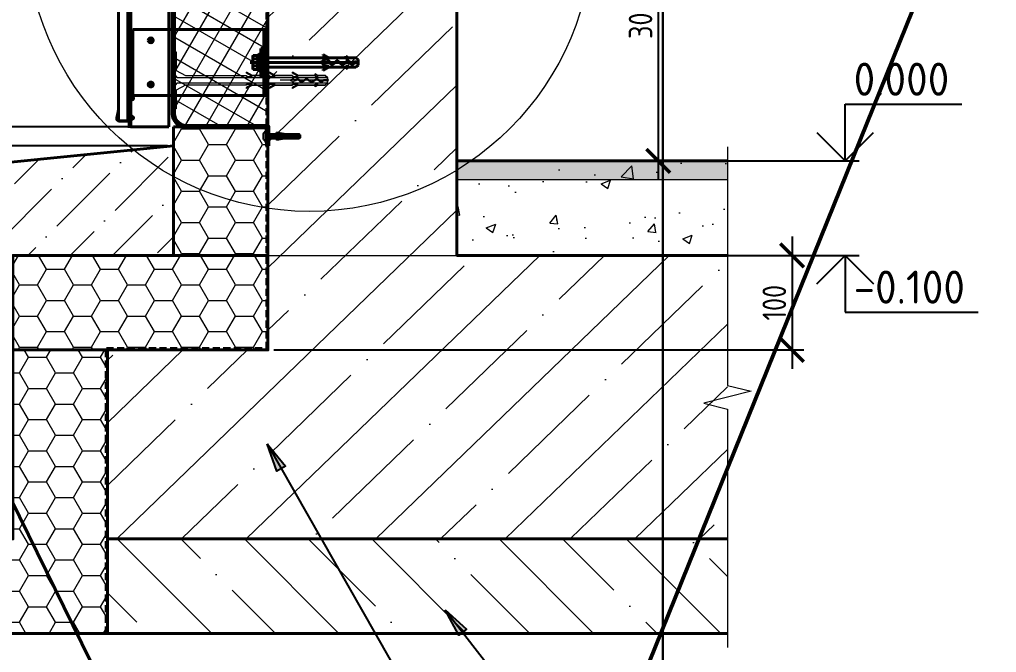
# Model space of a CAD drawing. Header units: millimetres. Extents: x -3689 to 2883575, y -702957 to -604547.
# Drawn here: x 2816196 to 2817230, y -690442 to -689772 of the extents above; entities that cross this region are included whole.
import ezdxf
from ezdxf import colors
from ezdxf.entities.mleader import LeaderData, LeaderLine
from ezdxf.enums import TextEntityAlignment as Align
from ezdxf.math import Vec2, Vec3

# ---------------------------------------------------------------- set-up
doc = ezdxf.new("R2010")
doc.units = ezdxf.units.MM
doc.set_wipeout_variables(frame=1)
doc.header["$PDMODE"] = 35
doc.linetypes.add('DASHED2', pattern=[0.375, 0.25, -0.125])
for name, color, linetype, lineweight in [('_PP_Hatch', 9, 'Continuous', 9), ('_PP_Primary Line Continuous', 3, 'Continuous', 40), ('_Выноска', 7, 'Continuous', 15), ('гидроветрозащита', 10, 'Continuous', 70), ('Гидроизоляция монолита', 30, 'DASHED2', 50), ('Стены сечение', 7, 'Continuous', 40), ('Штрих Бетон неармированный', 7, 'Continuous', 15), ('Штрих Мин. Вата', 40, 'Continuous', 15)]:
    doc.layers.add(name, color=color, linetype=linetype, lineweight=lineweight)
doc.layers.add('S-METL', color=14, linetype='Continuous')
doc.styles.add('GOST 2.304', font='CS_Gost2304.shx')
doc.styles.add('GOST-2.304_Type-B', font='GOST_Common.ttf')
doc.linetypes.add('зигзаг', pattern='A,0.00254,-5.08,[131,ltypeshp.shx,S=5.08,R=0,X=-5.08,Y=0],-10.16,[131,ltypeshp.shx,S=5.08,R=180,X=5.08,Y=0],-5.08', length=20.32254)
doc.dimstyles.new('SPDS', dxfattribs={"dimscale": 100, "dimtxt": 2.5, "dimasz": 2.5, "dimexe": 1.25, "dimexo": 0.625, "dimtad": 1, "dimdec": 0, "dimrnd": 0.001, "dimtxsty": 'GOST 2.304', "dimblk": 'ARCHTICK', "dimblk1": 'ARCHTICK', "dimblk2": 'ARCHTICK', "dimcen": 2.5, "dimdle": 2, "dimadec": 0, "dimazin": 2, "dimtfac": 0.75, "dimtdec": 4, "dimtmove": 1, "dimatfit": 3, "dimfxl": 1, "dimtolj": 1, "dimarcsym": 0})
pattern_1 = [(0, (2783849.205, -712918.921), (28.575, 16.497784), [19.05, -38.1]), (120, (2783849.205, -712918.921), (-28.575, 16.497784), [19.05, -38.1]), (60, (2783849.205, -712918.921), (6e-08, 32.995568), [-38.1, 19.05])]

# ---------------------------------------------------------------- blocks, each defined once
blk = doc.blocks.new('_TagCircle')
at = {"color": 0, "linetype": 'ByBlock', "lineweight": -2, "transparency": 16777216}
blk.add_circle((0, 0), 4, dxfattribs=at)
at = {"color": 0, "transparency": 16777216}
blk.add_attdef('НОМЕРЯРЛЫКА', text='', height=3, dxfattribs=at).set_placement((0, -1.5), align=Align.CENTER)
blk = doc.blocks.new('_Open90')
at = {"color": 0, "linetype": 'ByBlock', "lineweight": -2}
for p, q in [((-0.5, 0.5), (0, 0)), ((0, 0), (-1, 0)), ((0, 0), (-0.5, -0.5))]:
    blk.add_line(p, q, dxfattribs=at)
blk = doc.blocks.new('перфолента')
at = {"layer": '_PP_Primary Line Continuous', "color": 116, "true_color": 0x136734}
for points in [[(-3.3, -10.6), (-1.3, -10.6), (-1.3, 3.4), (-3.3, 3.4), (-3.3, -10.6)], [(-3.3, 3.4), (-1.3, -10.6), (-1.3, 3.4), (-3.3, -10.6)]]:
    blk.add_lwpolyline(points, dxfattribs=at)
blk = doc.blocks.new('шуруп 4х40')
at = {"color": 0}
for p, q in [((-3.2, -2.9), (-3.2, 2.9)), ((-1.1, 5.3), (0, 5.3)), ((0, -5.3), (0, 5.3)), ((0, 1.9), (0.1, 2)), ((0.8, -1.7), (0, 1.1)), ((1.1, -2), (0.1, 2)), ((0.1, 2), (0.4, 1.7)), ((1.4, -1.7), (0.4, 1.7)), ((2.3, 1.7), (0.4, 1.7)), ((2.3, 1.7), (2.5, 2)), ((3.2, -1.7), (2.3, 1.7)), ((3.5, -2), (2.5, 2)), ((2.5, 2), (2.8, 1.7)), ((3.8, -1.7), (2.8, 1.7)), ((2.8, 1.7), (4.7, 1.7)), ((4.7, 1.7), (4.9, 2)), ((5.6, -1.7), (4.7, 1.7)), ((5.9, -2), (4.9, 2)), ((4.9, 2), (5.2, 1.7)), ((6.2, -1.7), (5.2, 1.7)), ((5.2, 1.7), (7.1, 1.7)), ((7.1, 1.7), (7.3, 2)), ((8.1, -1.7), (7.1, 1.7)), ((8.4, -2), (7.3, 2)), ((7.3, 2), (7.7, 1.7)), ((8.6, -1.7), (7.7, 1.7)), ((9.5, 1.7), (7.7, 1.7)), ((9.5, 1.7), (9.8, 2)), ((10.5, -1.7), (9.5, 1.7)), ((10.8, -2), (9.8, 2)), ((9.8, 2), (10.1, 1.7)), ((11.1, -1.7), (10.1, 1.7)), ((12, 1.7), (10.1, 1.7)), ((12, 1.7), (12.2, 2)), ((12.9, -1.7), (12, 1.7)), ((13.2, -2), (12.2, 2)), ((12.2, 2), (12.5, 1.7)), ((13.5, -1.7), (12.5, 1.7)), ((12.5, 1.7), (14.4, 1.7)), ((14.4, 1.7), (14.6, 2)), ((15.3, -1.7), (14.4, 1.7)), ((15.6, -2), (14.6, 2)), ((14.6, 2), (14.9, 1.7)), ((15.9, -1.7), (14.9, 1.7)), ((14.9, 1.7), (16.8, 1.7)), ((16.8, 1.7), (17.1, 2)), ((17.8, -1.7), (16.8, 1.7)), ((18.1, -2), (17.1, 2)), ((17.1, 2), (17.4, 1.7)), ((18.3, -1.7), (17.4, 1.7)), ((19.2, 1.7), (17.4, 1.7)), ((19.2, 1.7), (19.5, 2)), ((20.2, -1.7), (19.2, 1.7)), ((20.5, -2), (19.5, 2)), ((19.5, 2), (19.8, 1.7)), ((20.7, -1.7), (19.8, 1.7)), ((21.6, 1.7), (19.8, 1.7)), ((21.6, 1.7), (21.9, 2)), ((22.6, -1.7), (21.6, 1.7)), ((22.9, -2), (21.9, 2)), ((21.9, 2), (22.2, 1.7)), ((23.2, -1.7), (22.2, 1.7)), ((24, 1.7), (22.2, 1.7)), ((24, 1.7), (24.3, 2)), ((25, -1.7), (24, 1.7)), ((25.3, -2), (24.3, 2)), ((24.3, 2), (24.6, 1.7)), ((25.6, -1.7), (24.6, 1.7)), ((26.5, 1.7), (24.6, 1.7)), ((26.5, 1.7), (26.7, 2)), ((27.4, -1.7), (26.5, 1.7)), ((27.7, -2), (26.7, 2)), ((26.7, 2), (27, 1.7)), ((28, -1.7), (27, 1.7)), ((28.9, 1.7), (27, 1.7)), ((28.9, 1.7), (29.1, 2)), ((29.8, -1.7), (28.9, 1.7)), ((30.1, -2), (29.1, 2)), ((29.1, 2), (29.4, 1.7)), ((30.4, -1.7), (29.4, 1.7)), ((29.4, 1.7), (31.3, 1.7)), ((31.3, 1.7), (31.5, 2)), ((32.2, -1.7), (31.3, 1.7)), ((32.5, -2), (31.5, 2)), ((31.5, 2), (31.8, 1.7)), ((32.8, -1.7), (31.8, 1.7)), ((31.8, 1.7), (33.8, 1.7)), ((33.8, 1.7), (34, 2)), ((34.7, -1.7), (33.8, 1.7)), ((35, -2), (34, 2)), ((34, 2), (34.3, 1.7)), ((35.3, -1.7), (34.3, 1.7)), ((34.3, 1.7), (35.7, 1.7)), ((36.2, 1.5), (35.7, 1.7)), ((36.5, 1.7), (36.2, 1.5)), ((36.9, -1.2), (36.2, 1.5)), ((37.2, -1.4), (36.5, 1.7)), ((36.9, 1.2), (36.5, 1.7)), ((37.4, -1), (36.9, 1.2)), ((40, 0), (36.9, 1.2)), ((37.4, -1), (40, 0)), ((-1.1, -5.3), (0, -5.3)), ((0, -1.7), (0.8, -1.7)), ((0.8, -1.7), (1.1, -2)), ((1.4, -1.7), (1.1, -2)), ((1.4, -1.7), (3.2, -1.7)), ((3.2, -1.7), (3.5, -2)), ((3.8, -1.7), (3.5, -2)), ((3.8, -1.7), (5.6, -1.7)), ((5.6, -1.7), (5.9, -2)), ((6.2, -1.7), (5.9, -2)), ((6.2, -1.7), (8.1, -1.7)), ((8.1, -1.7), (8.4, -2)), ((8.6, -1.7), (8.4, -2)), ((8.6, -1.7), (10.5, -1.7)), ((10.5, -1.7), (10.8, -2)), ((11.1, -1.7), (10.8, -2)), ((11.1, -1.7), (12.9, -1.7)), ((12.9, -1.7), (13.2, -2)), ((13.5, -1.7), (13.2, -2)), ((13.5, -1.7), (15.3, -1.7)), ((15.3, -1.7), (15.6, -2)), ((15.9, -1.7), (15.6, -2)), ((15.9, -1.7), (17.8, -1.7)), ((17.8, -1.7), (18.1, -2)), ((18.3, -1.7), (18.1, -2)), ((18.3, -1.7), (20.2, -1.7)), ((20.2, -1.7), (20.5, -2)), ((20.7, -1.7), (20.5, -2)), ((20.7, -1.7), (22.6, -1.7)), ((22.6, -1.7), (22.9, -2)), ((23.2, -1.7), (22.9, -2)), ((23.2, -1.7), (25, -1.7)), ((25, -1.7), (25.3, -2)), ((25.6, -1.7), (25.3, -2)), ((25.6, -1.7), (27.4, -1.7)), ((27.4, -1.7), (27.7, -2)), ((28, -1.7), (27.7, -2)), ((28, -1.7), (29.8, -1.7)), ((29.8, -1.7), (30.1, -2)), ((30.4, -1.7), (30.1, -2)), ((30.4, -1.7), (32.2, -1.7)), ((32.2, -1.7), (32.5, -2)), ((32.8, -1.7), (32.5, -2)), ((32.8, -1.7), (34.7, -1.7)), ((34.7, -1.7), (35, -2)), ((35.3, -1.7), (35, -2)), ((35.3, -1.7), (35.7, -1.7)), ((35.7, -1.7), (36.9, -1.2)), ((36.9, -1.2), (37.2, -1.4)), ((37.2, -1.4), (37.4, -1))]:
    blk.add_line(p, q, dxfattribs=at)
for centre, start, end in [((1.8, 0.6), 122.3235, 155.8642), ((1.8, -0.6), 204.1358, 237.6765)]:
    blk.add_arc(centre, 5.56, start, end, dxfattribs=at)
blk = doc.blocks.new('дюбель 6х40')
for p, q in [((0, 3), (12, 3)), ((0, -3), (0, 3)), ((12, 3.6), (12.1, 4.5)), ((21, 2.1), (12, 3.6)), ((12, 3), (12, 2.1)), ((12, 2.1), (21, 2.1)), ((12, 0.3), (40, 0.3)), ((12, -0.3), (12, 0.3)), ((21, 3), (12.1, 4.5)), ((21, 3), (38.6, 3)), ((24, 1.2), (24, 3)), ((24, 1.2), (27.6, 1.2)), ((27.6, 1.2), (27.6, 3)), ((30, 1.2), (30, 3)), ((30, 1.2), (33.6, 1.2)), ((33.6, 1.2), (33.6, 3)), ((38.6, 3), (38.6, 0.3)), ((40, 1.8), (38.6, 3)), ((40, 1.8), (40, 0.3)), ((12, -3), (0, -3)), ((12, -0.3), (40, -0.3)), ((21, -2.1), (12, -3.6)), ((12, -2.1), (21, -2.1)), ((12, -3), (12, -2.1)), ((12, -3.6), (12.1, -4.5)), ((21, -3), (12.1, -4.5)), ((38.6, -3), (21, -3)), ((24, -1.2), (27.6, -1.2)), ((24, -1.2), (24, -3)), ((27.6, -1.2), (27.6, -3)), ((30, -1.2), (33.6, -1.2)), ((30, -1.2), (30, -3)), ((33.6, -1.2), (33.6, -3)), ((38.6, -0.3), (38.6, -3)), ((40, -1.8), (38.6, -3)), ((40, -0.3), (40, -1.8))]:
    blk.add_line(p, q)
blk = doc.blocks.new('*U636')
for name in ['шуруп 4х40', 'дюбель 6х40']:
    blk.add_blockref(name, (0, 0))
blk = doc.blocks.new('кляммер')
at = {"layer": '_PP_Primary Line Continuous', "color": 7}
blk.add_lwpolyline([(0, 38), (0, 24.6), (-1, 24.6), (-1, 14.6), (0, 14.6), (0, 0)], dxfattribs=at)
blk.add_lwpolyline([(0, 0), (0, 6, 0.414214), (-1, 7), (-10.2, 7, -0.485847), (-13.1, 10.7), (-11.6, 16.8, 0.144281), (-11.7, 18), (-11.9, 18.6)], format="xyb", dxfattribs=at)
blk = doc.blocks.new('заклнпка')
at = {"layer": '_PP_Primary Line Continuous', "color": 7}
blk.add_lwpolyline([(-0.3, -2.4), (0, -2.4), (0, -1.4), (2, -1.4, 1.795088), (2, 1.6), (0, 1.6), (0, 2.6), (-0.3, 2.6, 0.29532)], format="xyb", close=True, dxfattribs=at)
blk = doc.blocks.new('ваыаы')
at = {"layer": '_PP_Primary Line Continuous', "color": 159, "true_color": 0x22346e}
blk.add_lwpolyline([(-141.4, 35), (0, 35), (0, -35), (-141.4, -35)], close=True, dxfattribs=at)
blk.add_lwpolyline([(0, -35), (-3, -35), (-3, 35), (0, 35), (-3, -35), (0, -35), (-3, 35)], dxfattribs=at)
blk = doc.blocks.new('анкер')
at = {"color": 9, "ltscale": 10}
blk.add_line((10.1, 0), (-105.7, 0), dxfattribs=at)
at = {"color": 9, "ltscale": 5}
for p, q in [((-103, 6.2), (-102.4, 7.4)), ((-103, -6.2), (-103, 6.2)), ((-97.3, 7.4), (-102.4, 7.4)), ((-97.3, 3.7), (-102.4, 3.7)), ((-96.6, 8.7), (-97.3, 7.4)), ((-96.6, 8.7), (-96.6, -8.7)), ((-103, -6.2), (-102.4, -7.4)), ((-97.3, -3.7), (-102.4, -3.7)), ((-97.3, -7.4), (-102.4, -7.4)), ((-96.6, -8.7), (-97.3, -7.4))]:
    blk.add_line(p, q, dxfattribs=at)
at = {"color": 9}
for p, q in [((-96.1, 8.7), (-96.6, 8.7)), ((-96.1, -8.7), (-96.6, -8.7))]:
    blk.add_line(p, q, dxfattribs=at)
at = {"color": 9, "ltscale": 3}
blk.add_line((-96.1, 8.7), (-96.1, -8.7), dxfattribs=at)
at = {"color": 9, "ltscale": 7}
for p, q in [((-94.3, 4.9), (-28.6, 4.9)), ((-22.3, 4.9), (-28.4, 8.4)), ((-28.4, 8.4), (-28.4, 7.5)), ((-22.5, 4.1), (-28.4, 7.5)), ((-22.3, 4.9), (-4.3, 4.9)), ((-22.3, 4.9), (-4.3, 4.9)), ((-1.2, 4.9), (-4.3, 6.7)), ((-4.3, 6.7), (-4.3, 6.2)), ((-1.2, 4.1), (-4.3, 6.2)), ((-4.3, 4.9), (-4.3, 4.1)), ((-4.3, 4.1), (-1.2, 4.1)), ((-1.2, 4.9), (6.3, 4.9)), ((8.6, 3), (6.3, 4.9)), ((8.2, -0.5), (8.2, 0.5)), ((8.6, -3), (8.6, 3)), ((-94.3, -4.9), (-28.6, -4.9)), ((-22.5, -4.1), (-28.4, -7.5)), ((-22.3, -4.9), (-28.4, -8.4)), ((-28.4, -8.4), (-28.4, -7.5)), ((-24.9, -0.5), (-25.9, -0.5)), ((-22.3, -4.9), (-4.3, -4.9)), ((-4.3, -4.9), (-4.3, -4.1)), ((-4.3, -4.1), (-1.2, -4.1)), ((-1.2, -4.1), (-4.3, -6.2)), ((-1.2, -4.9), (-4.3, -6.7)), ((-4.3, -6.7), (-4.3, -6.2)), ((-1.2, -4.9), (6.3, -4.9)), ((8.6, -3), (6.3, -4.9))]:
    blk.add_line(p, q, dxfattribs=at)
at = {"color": 9, "ltscale": 5}
blk.add_lwpolyline([(-94.3, 14.9), (-91.4, 14.9), (-91.4, -14.9), (-94.3, -14.9)], close=True, dxfattribs=at)
at = {"color": 9, "ltscale": 7}
blk.add_lwpolyline([(-96.1, -8.9), (-94.3, -8.9), (-94.3, 8.9), (-96.1, 8.9)], close=True, dxfattribs=at)
for points in [[(-29.4, 0.5), (-30.2, 0.5)], [(-28.6, 4.9), (-28.6, 4.1), (-22.5, 4.1)], [(8.2, 0.5), (4.6, 0.5), (2.2, -1.7), (-2.5, 1.9), (-7.9, -1.7), (-13.6, 1.9), (-18.9, -1.7), (-23.3, 1.9), (-24.9, 0.5), (-26.4, 0.5)], [(8.2, -0.5), (4.6, -0.5), (2.2, -2.6), (-2.5, 1), (-7.9, -2.6), (-13.6, 1), (-18.9, -2.6), (-23.3, 0.9), (-24.9, -0.5), (-26.4, -0.5)], [(-29.4, -0.5), (-30.2, -0.5)], [(-28.6, -4.9), (-28.6, -4.1), (-22.5, -4.1)]]:
    blk.add_lwpolyline(points, dxfattribs=at)
for centre, radius, start, end in [((-30.2, 0), 0.471, 90, 270), ((-27.9, 0), 1.57, 17.4576, 162.5424), ((-27.9, 0), 1.57, 197.4576, 342.5424)]:
    blk.add_arc(centre, radius, start, end, dxfattribs=at)
at = {"color": 9, "ltscale": 5}
for points in [[(-102.4, 7.4), (-103.4, 5.6), (-102.4, 3.7)], [(-102.4, 3.7), (-103.4, 0), (-102.4, -3.7)], [(-97.3, 3.7), (-98.4, 5.6), (-97.3, 7.4)], [(-97.3, -3.7), (-98.4, 0), (-97.3, 3.7)], [(-102.4, -3.7), (-103.4, -5.6), (-102.4, -7.4)], [(-97.3, -7.4), (-98.4, -5.6), (-97.3, -3.7)]]:
    blk.add_rational_spline(points, [1.31624349047, 1.51986706708, 1.31624349047], degree=2, dxfattribs=at)
blk = doc.blocks.new('_ARCHTICK')
at = {"color": 0, "linetype": 'ByBlock', "const_width": 0.15}
blk.add_lwpolyline([(-0.5, -0.5), (0.5, 0.5)], dxfattribs=at)
blk = doc.blocks.new('*D775')
at = {"layer": '_Выноска', "color": 0, "lineweight": -2, "transparency": 16777216}
for p, q in [((2816872.2, -689601.9), (2816872.2, -689941.9)), ((2816665.3, -689621.9), (2816884.7, -689621.9)), ((2816680.1, -689921.9), (2816884.7, -689921.9))]:
    blk.add_line(p, q, dxfattribs=at)
at = {"layer": 'Defpoints', "color": 0, "transparency": 16777216}
for p in [(2816659, -689621.9), (2816673.9, -689921.9), (2816872.2, -689921.9)]:
    blk.add_point(p, dxfattribs=at)
at = {"layer": '_Выноска', "color": 0, "lineweight": -2, "transparency": 16777216, "xscale": 25, "yscale": 25, "zscale": 25}
for p, rotation in [((2816872.2, -689621.9), 90), ((2816872.2, -689921.9), 270)]:
    blk.add_blockref('_ARCHTICK', p, dxfattribs=dict(at, rotation=rotation))
at = {"layer": '_Выноска', "color": 0, "transparency": 16777216, "insert": (2816853.4, -689771.9), "char_height": 25, "attachment_point": 5, "rotation": 90, "style": 'GOST 2.304'}
blk.add_mtext('\\A1;300', dxfattribs=at)
blk = doc.blocks.new('*D776')
at = {"layer": '_Выноска', "color": 0, "lineweight": -2, "transparency": 16777216}
for p, q in [((2815725.9, -689885.9), (2815725.9, -690125.9)), ((2816352.8, -689905.9), (2815713.4, -689905.9)), ((2815780.1, -690105.9), (2815713.4, -690105.9))]:
    blk.add_line(p, q, dxfattribs=at)
at = {"layer": 'Defpoints', "color": 0, "transparency": 16777216}
for p in [(2816359, -689905.9), (2815725.9, -690105.9), (2815786.4, -690105.9)]:
    blk.add_point(p, dxfattribs=at)
at = {"layer": '_Выноска', "color": 0, "lineweight": -2, "transparency": 16777216, "xscale": 25, "yscale": 25, "zscale": 25}
for p, rotation in [((2815725.9, -689905.9), 90), ((2815725.9, -690105.9), 270)]:
    blk.add_blockref('_ARCHTICK', p, dxfattribs=dict(at, rotation=rotation))
at = {"layer": '_Выноска', "color": 0, "transparency": 16777216, "insert": (2815707.1, -690005.9), "char_height": 25, "attachment_point": 5, "rotation": 90, "style": 'GOST 2.304'}
blk.add_mtext('\\A1;200', dxfattribs=at)
blk = doc.blocks.new('*D777')
at = {"layer": '_Выноска', "color": 0, "lineweight": -2, "transparency": 16777216}
for p, q in [((2815725.9, -690125.9), (2815725.9, -689885.9)), ((2816352.8, -689905.9), (2815713.4, -689905.9)), ((2815780.1, -690105.9), (2815713.4, -690105.9))]:
    blk.add_line(p, q, dxfattribs=at)
at = {"layer": 'Defpoints', "color": 0, "transparency": 16777216}
for p in [(2815725.9, -689905.9), (2816359, -689905.9), (2815786.4, -690105.9)]:
    blk.add_point(p, dxfattribs=at)
at = {"layer": '_Выноска', "color": 0, "lineweight": -2, "transparency": 16777216, "xscale": 25, "yscale": 25, "zscale": 25}
for p, rotation in [((2815725.9, -689905.9), 90), ((2815725.9, -690105.9), 270)]:
    blk.add_blockref('_ARCHTICK', p, dxfattribs=dict(at, rotation=rotation))
at = {"layer": '_Выноска', "color": 0, "transparency": 16777216, "insert": (2815707.1, -690005.9), "char_height": 25, "attachment_point": 5, "rotation": 90, "style": 'GOST 2.304'}
blk.add_mtext('\\A1;200', dxfattribs=at)
blk = doc.blocks.new('заккккккл')
at = {"layer": '_PP_Primary Line Continuous', "color": 7}
for radius in [2.61, 0.21]:
    blk.add_circle((0, 0), radius, dxfattribs=at)
blk = doc.blocks.new('Паршют')
at = {"color": 7}
for p, q in [((164.4, 0), (113, 0)), ((162.6, -0.5), (162.6, 0.5)), ((163, -3), (163, 3)), ((83.3, -4.2), (77.4, -7.6)), ((83.5, -5), (77.4, -8.5)), ((77.4, -8.5), (77.4, -7.6)), ((113, -5), (125.8, -5)), ((131.8, -4.2), (125.9, -7.6)), ((132, -5), (125.9, -8.5)), ((125.9, -8.5), (125.9, -7.6)), ((129.4, -0.5), (128.5, -0.5)), ((132, -5), (150, -5)), ((150, -5), (150, -4.2)), ((150, -4.2), (153.2, -4.2)), ((153.2, -4.2), (150.1, -6.3)), ((153.2, -5), (150.1, -6.8)), ((150.1, -6.8), (150.1, -6.3)), ((153.2, -5), (160.6, -5)), ((163, -3), (160.6, -5))]:
    blk.add_line(p, q, dxfattribs=at)
at = {"color": 7, "ltscale": 7}
for p, q in [((83.5, -5), (101.5, -5)), ((107.6, -4.2), (101.7, -7.6)), ((107.8, -5), (101.7, -8.5)), ((101.7, -8.5), (101.7, -7.6)), ((107.8, -5), (125.8, -5))]:
    blk.add_line(p, q, dxfattribs=at)
at = {"color": 7}
for points in [[(77.4, 7.6), (77.4, 8.5), (83.5, 5), (101.5, 5), (101.5, 4.2), (107.6, 4.2), (101.7, 7.6), (101.7, 8.5), (107.8, 5), (125.8, 5), (125.8, 4.2), (131.8, 4.2), (125.9, 7.6), (125.9, 8.5), (132, 5), (150, 5), (150, 4.2), (153.2, 4.2), (150.1, 6.3), (150.1, 6.8), (153.2, 5), (160.6, 5), (162.9, 3), (162.9, -3), (160.6, -5), (153.2, -5), (150.1, -6.8), (150.1, -6.3), (153.2, -4.2), (150, -4.2), (150, -5), (132, -5), (125.9, -8.5), (125.9, -7.6), (131.8, -4.2), (125.8, -4.2), (125.8, -5), (107.8, -5), (101.7, -8.5), (101.7, -7.6), (107.6, -4.2), (101.5, -4.2), (101.5, -5), (83.5, -5), (77.4, -8.5), (77.4, -7.6), (83.3, -4.2), (77.2, -4.2), (77.2, -5), (12.7, -5), (3, -10.4), (3, -30), (0, -30), (0, 30), (3, 30), (3, 10.4), (12.7, 5), (77.2, 5), (77.2, 4.2), (83.3, 4.2), (77.4, 7.6)], [(162.9, -3), (3.4, -3), (0.6, -6.7), (0.6, -6.7), (0, -6.7), (0, 6.7), (0.6, 6.7), (0.6, 6.7), (3.4, 3), (162.9, 3)], [(113, 5), (125.8, 5), (125.8, 4.2), (131.8, 4.2), (125.9, 7.6)], [(125, 0.5), (124.1, 0.5)], [(132, 5), (125.9, 8.5), (125.9, 7.6)], [(162.6, 0.5), (158.9, 0.5), (156.6, -1.7), (151.9, 1.9), (146.5, -1.7), (140.8, 1.9), (135.5, -1.7), (131.1, 1.9), (129.4, 0.5), (128, 0.5)], [(162.6, -0.5), (158.9, -0.5), (156.6, -2.6), (151.9, 1), (146.5, -2.6), (140.8, 1), (135.5, -2.6), (131.1, 0.9), (129.4, -0.5), (128, -0.5)], [(150, 5), (132, 5), (150, 5), (150, 4.2), (153.2, 4.2), (150.1, 6.3)], [(163, 3), (160.6, 5), (153.2, 5), (150.1, 6.8), (150.1, 6.3)], [(77.2, -5), (77.2, -4.2), (83.3, -4.2)], [(125, -0.5), (124.1, -0.5)], [(125.8, -5), (125.8, -4.2), (131.8, -4.2)]]:
    blk.add_lwpolyline(points, dxfattribs=at)
at = {"color": 7, "ltscale": 7}
for points in [[(83.5, 5), (101.5, 5), (83.5, 5), (77.4, 8.5), (77.4, 7.6)], [(101.5, 5), (101.5, 4.2), (107.6, 4.2), (101.7, 7.6)], [(107.8, 5), (125.8, 5), (107.8, 5), (101.7, 8.5), (101.7, 7.6)], [(101.5, -5), (101.5, -4.2), (107.6, -4.2)]]:
    blk.add_lwpolyline(points, dxfattribs=at)
at = {"color": 7}
for centre, radius, start, end in [((124.1, 0), 0.471, 90, 270), ((126.5, 0), 1.57, 17.4576, 162.5424), ((126.5, 0), 1.57, 197.4576, 342.5424)]:
    blk.add_arc(centre, radius, start, end, dxfattribs=at)
blk = doc.blocks.new('*D778')
at = {"layer": '_Выноска', "color": 0, "lineweight": -2, "transparency": 16777216}
for p, q in [((2817013.8, -690001.9), (2817013.8, -690141.9)), ((2816951.8, -690021.9), (2817026.3, -690021.9)), ((2816465.3, -690121.9), (2817026.3, -690121.9))]:
    blk.add_line(p, q, dxfattribs=at)
at = {"layer": 'Defpoints', "color": 0, "transparency": 16777216}
for p in [(2816945.5, -690021.9), (2816459, -690121.9), (2817013.8, -690121.9)]:
    blk.add_point(p, dxfattribs=at)
at = {"layer": '_Выноска', "color": 0, "lineweight": -2, "transparency": 16777216, "xscale": 25, "yscale": 25, "zscale": 25}
for p, rotation in [((2817013.8, -690021.9), 90), ((2817013.8, -690121.9), 270)]:
    blk.add_blockref('_ARCHTICK', p, dxfattribs=dict(at, rotation=rotation))
at = {"layer": '_Выноска', "color": 0, "transparency": 16777216, "insert": (2816995, -690071.9), "char_height": 25, "attachment_point": 5, "rotation": 90, "style": 'GOST 2.304'}
blk.add_mtext('\\A1;100', dxfattribs=at)
blk = doc.blocks.new('*D779')
at = {"layer": '_Выноска', "color": 0, "lineweight": -2, "transparency": 16777216}
for p, q in [((2815691.5, -689885.6), (2815691.5, -689832.6)), ((2815725.9, -689865.9), (2815725.9, -689925.9)), ((2815725.9, -689895.9), (2815691.5, -689885.6)), ((2816352.8, -689885.9), (2815713.4, -689885.9)), ((2816352.8, -689905.9), (2815713.4, -689905.9))]:
    blk.add_line(p, q, dxfattribs=at)
at = {"layer": 'Defpoints', "color": 0, "transparency": 16777216}
for p in [(2816359, -689885.9), (2815725.9, -689905.9), (2816359, -689905.9)]:
    blk.add_point(p, dxfattribs=at)
at = {"layer": '_Выноска', "color": 0, "lineweight": -2, "transparency": 16777216, "xscale": 25, "yscale": 25, "zscale": 25}
for p, rotation in [((2815725.9, -689885.9), 90), ((2815725.9, -689905.9), 270)]:
    blk.add_blockref('_ARCHTICK', p, dxfattribs=dict(at, rotation=rotation))
at = {"layer": '_Выноска', "color": 0, "transparency": 16777216, "insert": (2815672.8, -689859.1), "char_height": 25, "attachment_point": 5, "rotation": 90, "style": 'GOST 2.304'}
blk.add_mtext('\\A1;20', dxfattribs=at)

msp = doc.modelspace()

# ---------------------------------------------------------------- hatches: boundary and pattern name
for points in [[(2816458.0022, -690221.3721), (2816477.4536, -690244.8162), (2816468.2621, -690250.0551)], [(2816646.7196, -690396.8225), (2816669.2828, -690417.2892), (2816660.922, -690423.7719)]]:
    msp.add_hatch(color=256).paths.add_polyline_path(points, flags=0)
at = {"layer": '_PP_Hatch', "ltscale": 20}
h = msp.add_hatch(dxfattribs=at)
h.set_pattern_fill('ANSI36', color=256, scale=10)
h.set_pattern_definition([(45, (2785601.64, -716404.213), (16.83798, 61.73926), [79.375, -15.875, 0, -15.875])])
h.paths.add_polyline_path([(2815786.3954, -690105.8721), (2816189.0022, -690105.8721), (2816189.0022, -690021.8721), (2816359.0022, -690021.8721), (2816359.0022, -689905.8721), (2815786.3954, -689963.1328)])
at = {"layer": '_PP_Hatch', "ltscale": 10}
h = msp.add_hatch(dxfattribs=at)
h.set_pattern_fill('ANSI35', color=256, scale=15, angle=90)
h.set_pattern_definition([(135, (2749153.37, -703189.97), (-67.35192, -67.35192), []), (135, (2749153.37, -703122.62), (-67.35192, -67.35192), [119.0625, -23.8125, 0, -23.8125])])
h.paths.add_polyline_path([(2816659.0022, -690321.8721), (2816289.0022, -690321.8721), (2816289.0022, -690421.8721), (2816659.0022, -690421.8721)])
h.paths.add_polyline_path([(2816945.5275, -690421.8721), (2816945.5275, -690321.8721), (2816659.0022, -690321.8721), (2816659.0022, -690421.8721)])
at = {"layer": '_Выноска'}
h = msp.add_hatch(color=256, dxfattribs=at)
h.dxf.hatch_style = 1
h.paths.add_polyline_path([(2816659.0022, -689921.8721), (2816945.5275, -689921.8721), (2816945.5275, -689941.8721), (2816659.0022, -689941.8721)])
at = {"layer": 'Штрих Бетон неармированный'}
h = msp.add_hatch(dxfattribs=at)
h.set_pattern_fill('AR-CONC', color=256, scale=0.57)
h.set_pattern_definition([(50, (2785771.64, -716420.21), (103.84526, -9.08528), [10.8585, -119.4435]), (355, (2785771.64, -716420.21), (-20.08875, 108.9024), [8.6868, -95.55513]), (100.45144, (2785780.29, -716420.97), (83.7565, 99.81712), [9.2283, -101.51144]), (46.1842, (2785771.64, -716391.26), (154.51505, -23.96413), [16.28775, -179.16525]), (96.63556, (2785784.52, -716393.25), (135.32036, 141.0329), [13.84246, -152.2673]), (351.18415, (2785771.64, -716391.26), (135.32036, 141.0329), [13.0302, -143.33205]), (21, (2785786.12, -716398.5), (86.4202, -58.29116), [10.8585, -119.4435]), (326, (2785786.12, -716398.5), (35.22716, 104.98714), [8.6868, -95.5548]), (71.45144, (2785793.32, -716403.35), (121.64736, 46.69598), [9.2283, -101.51126]), (37.5, (2785771.64, -716420.213), (1.760504, 48.196372), [0, -94.39656, 0, -97.0026, 0, -95.91675]), (7.5, (2785771.64, -716420.213), (38.08721, 57.10293), [0, -55.30596, 0, -92.22486, 0, -36.55695]), (327.5, (2785739.353, -716420.213), (77.28664, -3.265384), [0, -36.195, 0, -112.9284, 0, -149.8473]), (317.5, (2785724.875, -716420.21), (84.43363, 14.4931), [0, -47.0535, 0, -74.99604, 0, -106.4133])])
h.paths.add_polyline_path([(2816945.5275, -690021.8721), (2816945.5275, -689921.8721), (2816659.0022, -689921.8721), (2816659.0022, -690021.8721)])
at = {"layer": 'Штрих Мин. Вата'}
h = msp.add_hatch(dxfattribs=at)
h.set_pattern_fill('ANSI37', color=256, scale=6, angle=15)
h.set_pattern_definition([(60, (2785771.64, -719644.162), (-16.497784, 9.525), []), (150, (2785771.64, -719644.162), (-9.525, -16.497784), [])])
edge = h.paths.add_edge_path()
edge.add_line((2816459.0022, -689885.8721), (2816459.0022, -689621.8721))
edge.add_line((2816459.0022, -689621.8721), (2816359.0022, -689621.8721))
edge.add_line((2816359.0022, -689621.8721), (2816359.0022, -689871.8721))
edge.add_arc((2816373.6454, -689871.475), 14.6486, 181.5534899, 259.3691275)
edge.add_line((2816370.943, -689885.8721), (2816459.0022, -689885.8721))
h = msp.add_hatch(dxfattribs=at)
h.set_pattern_fill('HONEY', color=256, scale=6)
h.set_pattern_definition(pattern_1)
h.paths.add_polyline_path([(2816359.0022, -689885.8721), (2816459.0022, -689885.8721), (2816459.0022, -690021.8721), (2816359.0022, -690021.8721)])
h = msp.add_hatch(dxfattribs=at)
h.set_pattern_fill('HONEY', color=256, scale=6)
h.set_pattern_definition(pattern_1)
h.paths.add_polyline_path([(2816189.0022, -690121.8721), (2816459.0022, -690121.8721), (2816459.0022, -690021.8721), (2816189.0022, -690021.8721)])
h = msp.add_hatch(dxfattribs=at)
h.set_pattern_fill('HONEY', color=256, scale=6)
h.set_pattern_definition([(0, (2785601.64, -719644.162), (28.575, 16.497784), [19.05, -38.1]), (120, (2785601.64, -719644.162), (-28.575, 16.497784), [19.05, -38.1]), (60, (2785601.64, -719644.162), (6e-08, 32.995568), [-38.1, 19.05])])
h.paths.add_polyline_path([(2816189.0022, -690121.8721), (2816189.0022, -690321.8721), (2815786.3954, -690321.8721), (2815786.3954, -690421.8721), (2816289.0022, -690421.8721), (2816289.0022, -690121.8721)])

# ---------------------------------------------------------------- linework, layer by layer
for points in [[(2817069.9199, -689921.8721), (2817069.9199, -689861.8721)], [(2817069.9199, -689861.8721), (2817193.4199, -689861.8721)], [(2817039.9199, -689891.8721), (2817069.9199, -689921.8721), (2817099.9199, -689891.8721)], [(2816945.5275, -689921.8721), (2817084.9199, -689921.8721)], [(2816945.5275, -690021.8721), (2817084.9199, -690021.8721)], [(2817039.9199, -690051.8721), (2817069.9199, -690021.8721), (2817099.9199, -690051.8721)], [(2817069.9199, -690021.8721), (2817069.9199, -690081.8721)], [(2817069.9199, -690081.8721), (2817210.9199, -690081.8721)], [(2816458.0022, -690221.3721), (2816644.7188, -690548.9575)], [(2816646.7196, -690396.8225), (2816720.017, -690491.3532)]]:
    msp.add_lwpolyline(points)
for points in [[(2816458.0022, -690221.3721), (2816477.4536, -690244.8162), (2816468.2621, -690250.0551)], [(2816646.7196, -690396.8225), (2816669.2828, -690417.2892), (2816660.922, -690423.7719)]]:
    msp.add_lwpolyline(points, close=True)
at = {"layer": '_PP_Hatch', "linetype": 'Continuous', "ltscale": 10}
msp.add_line((2816459.0022, -689851.8721), (2816459.0022, -689801.8721), dxfattribs=at)
at = {"layer": '_PP_Hatch', "ltscale": 10}
msp.add_lwpolyline([(2816459.0022, -689621.8721), (2816459.0022, -690021.8721)], dxfattribs=at)
at = {"layer": '_PP_Primary Line Continuous', "color": 217, "true_color": 0x93278f}
msp.add_lwpolyline([(2816354.0022, -689885.8721), (2816314.0022, -689885.8721), (2816314.0022, -689572.8721), (2816354.0022, -689572.8721), (2816354.0022, -689885.8721)], dxfattribs=at)
at = {"layer": '_PP_Primary Line Continuous'}
msp.add_lwpolyline([(2816310.7095, -689579.3592), (2816300.7095, -689579.3592), (2816300.7095, -689879.3592), (2816310.7095, -689879.3592)], close=True, dxfattribs=at)
at = {"layer": '_PP_Primary Line Continuous', "ltscale": 10}
msp.add_lwpolyline([(2816459.0022, -689885.8721), (2816459.0022, -689621.8721), (2816359.0022, -689621.8721), (2816359.0022, -689871.8721, 0.353213521), (2816370.943, -689885.8721)], format="xyb", close=True, dxfattribs=at)
for points in [[(2816359.0022, -689885.8721), (2816459.0022, -689885.8721), (2816459.0022, -690021.8721), (2816359.0022, -690021.8721)], [(2816189.0022, -690121.8721), (2816459.0022, -690121.8721), (2816459.0022, -690021.8721), (2816189.0022, -690021.8721)]]:
    msp.add_lwpolyline(points, close=True, dxfattribs=at)
at = {"layer": '_PP_Primary Line Continuous'}
msp.add_lwpolyline([(2816945.5275, -690021.8721), (2816659.0022, -690021.8721), (2816659.0022, -689921.8721), (2816945.5275, -689921.8721)], dxfattribs=at)
at = {"layer": '_PP_Primary Line Continuous', "ltscale": 10}
for points in [[(2816945.5275, -690021.8721), (2816659.0022, -690021.8721)], [(2815786.3954, -690321.8721), (2816189.0022, -690321.8721), (2816189.0022, -690121.8721), (2816289.0022, -690121.8721), (2816289.0022, -690421.8721), (2815786.3954, -690421.8721)], [(2815956.3954, -690421.8721), (2816945.5275, -690421.8721)]]:
    msp.add_lwpolyline(points, dxfattribs=at)
at = {"layer": '_Выноска'}
msp.add_lwpolyline([(2816945.5275, -689906.8721), (2816945.5275, -689921.8721), (2816945.5275, -690159.3721), (2816970.5275, -690165.6221), (2816920.5275, -690178.1221), (2816945.5275, -690184.3721), (2816945.5275, -690421.8721), (2816945.5275, -690436.8721)], dxfattribs=at)
msp.add_lwpolyline([(2816659.0022, -689921.8721), (2816945.5275, -689921.8721), (2816945.5275, -689941.8721), (2816659.0022, -689941.8721)], close=True, dxfattribs=at)
at = {"layer": '_Выноска', "linetype": 'зигзаг'}
msp.add_lwpolyline([(2816459.0022, -690021.8721), (2816659.0022, -690021.8721)], dxfattribs=at)
at = {"layer": '_Выноска'}
msp.add_circle((2816503.0553, -689675.2635), 300, dxfattribs=at)
at = {"layer": 'гидроветрозащита'}
msp.add_lwpolyline([(2816459.0022, -689905.8721), (2816459.0022, -689885.8721), (2816370.943, -689885.8721, -0.353213521), (2816359.0022, -689871.8721), (2816359.0022, -689581.8721, -0.414213562), (2816369.0022, -689571.8721), (2816508.0022, -689571.8721, 0.414213562), (2816509.0022, -689570.8721), (2816509.0022, -689554.8721, 0.494510437), (2816506.7877, -689552.9209), (2816506.7877, -689552.9209, 0.314575218), (2816495.6002, -689562.2111)], format="xyb", dxfattribs=at)
msp.add_lwpolyline([(2816459.0022, -689905.8721), (2816459.0022, -689885.8721), (2816370.943, -689885.8721, -0.353213521), (2816359.0022, -689871.8721), (2816359.0022, -689581.8721, -0.414213562), (2816369.0022, -689571.8721), (2816508.0022, -689571.8721, 0.414213562), (2816509.0022, -689570.8721), (2816509.0022, -689554.8721, 0.494510437), (2816506.7877, -689552.9209), (2816506.7877, -689552.9209, 0.314575218), (2816495.6002, -689562.2111)], format="xyb", dxfattribs=at)
at = {"layer": 'Стены сечение', "ltscale": 100}
msp.add_line((2816359.0022, -689905.8721), (2815786.3954, -689963.1328), dxfattribs=at)
msp.add_lwpolyline([(2816359.0022, -689905.8721), (2816359.0022, -690021.8721)], dxfattribs=at)

# ---------------------------------------------------------------- block references
at = {"layer": '_PP_Primary Line Continuous', "xscale": -1, "rotation": 180}
for name, p in [('заккккккл', (2816334.9128, -689794.2521)), ('заклнпка', (2816312.0022, -689855.5052)), ('заклнпка', (2816312.0022, -689876.0895))]:
    msp.add_blockref(name, p, dxfattribs=at)
at = {"layer": '_PP_Primary Line Continuous'}
for name, p in [('анкер', (2816545.8798, -689817.6124)), ('заккккккл', (2816334.9128, -689840.9728)), ('кляммер', (2816312.0022, -689886.8721)), ('перфолента', (2816460.2667, -689892.2249))]:
    msp.add_blockref(name, p, dxfattribs=at)
at = {"layer": 'S-METL', "xscale": 0.906249999999818, "yscale": 0.906249999999818, "zscale": 0.906249999999818}
msp.add_blockref('*U636', (2816457.0022, -689895.8721), dxfattribs=at)
at = {"layer": 'Гидроизоляция монолита'}
msp.add_blockref('ваыаы', (2816457.5022, -689817.6124), dxfattribs=at)

# ---------------------------------------------------------------- texts
at = {"style": 'GOST-2.304_Type-B'}
for s, p in [('0.000', (2817078.9199, -689852.8721)), ('-0.100', (2817078.9199, -690072.8721))]:
    msp.add_text(s, height=35, dxfattribs=at).set_placement(p)

# ---------------------------------------------------------------- dimensions: what is measured, and where the dimension line sits
at = {"layer": '_Выноска'}
for base, p1, p2, picture, middle in [((2816872.1751, -689921.8721), (2816659.0022, -689621.8721), (2816673.8891, -689921.8721), '*D775', (2816853.4251, -689771.8721)), ((2815725.8835, -690105.8721), (2816359.0022, -689905.8721), (2815786.3954, -690105.8721), '*D776', (2815707.1335, -690005.8721)), ((2815725.8835, -689905.8721), (2815786.3954, -690105.8721), (2816359.0022, -689905.8721), '*D777', (2815707.1335, -690005.8721)), ((2817013.7853, -690121.8721), (2816945.5275, -690021.8721), (2816459.0022, -690121.8721), '*D778', (2816995.0353, -690071.8721))]:
    dim = msp.add_linear_dim(base=base, p1=p1, p2=p2, angle=90, dimstyle='SPDS', override={"dimscale": 10}, dxfattribs=at)
    dim.commit()
    dim.dimension.update_dxf_attribs({"geometry": picture, "text_midpoint": middle})

# ---------------------------------------------------------------- leaders
ml = msp.add_multileader_block('Standard')
ml.set_content('_TagCircle', color=256, scale=100)
ml.set_attribute('НОМЕРЯРЛЫКА', 'В', width=0)
ml.set_leader_properties()
ml.set_arrow_properties(name='OPEN90')
ml.build(insert=Vec2(0, 0))
ml.multileader.update_dxf_attribs({"has_dogleg": 0, "text_left_attachment_type": 6, "text_right_attachment_type": 6, "dogleg_length": 0.36, "arrow_head_size": 25000, "scale": 100, "block_connection_type": 1})
ctx = ml.context
ctx.base_point, ctx.scale, ctx.char_height, ctx.arrow_head_size, ctx.landing_gap_size, ctx.plane_origin = Vec3(2816876.8862, -672418.11), 100, 2.5, 25000, 10, Vec3(2819549.4989, -669112.8376)
ctx.left_attachment, ctx.right_attachment, ctx.attachment_type = 6, 6, 1
notes = []
notes.append((ctx, [(0, (1, 1, 0), (2816876.5262, -672418.11), (1, 0), 0.36, [(0, [(2816876.8862, -669149.3647)], 0, [])])]))
ctx.block.insert = Vec3(2816876.8862, -672418.11)
for ctx, leaders in notes:
    for number, flags, end, landing, length, lines in leaders:
        leader = LeaderData()
        leader.index, (leader.has_last_leader_line, leader.has_dogleg_vector, leader.attachment_direction) = number, flags
        leader.last_leader_point, leader.dogleg_vector, leader.dogleg_length = Vec3(end), Vec3(landing), length
        for number, points, colour, breaks in lines:
            line = LeaderLine()
            line.index, line.vertices, line.color, line.breaks = number, Vec3.list(points), colors.encode_raw_color(colour), breaks
            leader.lines.append(line)
        ctx.leaders.append(leader)

# ---------------------------------------------------------------- next in the draw order: block references
msp.add_blockref('Паршют', (2816359.0022, -689836.562), dxfattribs=at)

# ---------------------------------------------------------------- next in the draw order: hatches: boundary and pattern name
at = {"layer": '_PP_Hatch', "ltscale": 10}
h = msp.add_hatch(dxfattribs=at)
h.set_pattern_fill('ANSI35', color=256, scale=15, angle=359)
h.set_pattern_definition([(44, (2783849.2, -712918.92), (-66.1662, 68.51712), []), (44, (2783916.55, -712920.1), (-66.1662, 68.51712), [119.0625, -23.8125, 0, -23.8125])])
h.paths.add_polyline_path([(2816945.5275, -690321.8721), (2816289.0022, -690321.8721), (2816289.0022, -690121.8721), (2816459.0022, -690121.8721), (2816459.0022, -689621.8721), (2816659.0022, -689621.8721), (2816659.0022, -690021.8721), (2816945.5275, -690021.8721)])

# ---------------------------------------------------------------- next in the draw order: linework, layer by layer
at = {"color": 14, "lineweight": 50}
for p, q in [((2815154.4156, -688181.1653), (2817366.3007, -692677.0915)), ((2817689.3863, -688404.7196), (2816024.2573, -692528.055))]:
    msp.add_line(p, q, dxfattribs=at)
at = {"layer": '_PP_Primary Line Continuous', "ltscale": 10}
msp.add_lwpolyline([(2816945.5275, -690021.8721), (2816945.5275, -690021.8721), (2816659.0022, -690021.8721), (2816659.0022, -689821.8721), (2816659.0022, -689621.8721), (2816459.0022, -689621.8721), (2816459.0022, -690021.8721), (2816459.0022, -690021.8721), (2816459.0022, -690121.8721), (2816289.0022, -690121.8721), (2816289.0022, -690290.5371), (2816289.0022, -690321.8721), (2816459.0022, -690321.8721), (2816945.5275, -690321.8721)], dxfattribs=at)
at = {"layer": 'Гидроизоляция монолита', "ltscale": 30}
msp.add_lwpolyline([(2816288.0022, -690421.8721), (2816288.0022, -690121.8721), (2816288.0022, -690120.8721), (2816458.0022, -690120.8721), (2816458.0022, -689620.8721), (2816509.0022, -689620.8721)], dxfattribs=at)

# ---------------------------------------------------------------- next in the draw order: dimensions: what is measured, and where the dimension line sits
at = {"layer": '_Выноска'}
dim = msp.add_linear_dim(base=(2815725.8835, -689905.8721), p1=(2816359.0022, -689885.8721), p2=(2816359.0022, -689905.8721), angle=90, dimstyle='SPDS', override={"dimscale": 10}, dxfattribs=at)
dim.commit()
dim.dimension.update_dxf_attribs({"geometry": '*D779', "text_midpoint": (2815672.7585, -689879.3096)})

doc.saveas('drawing.dxf')
